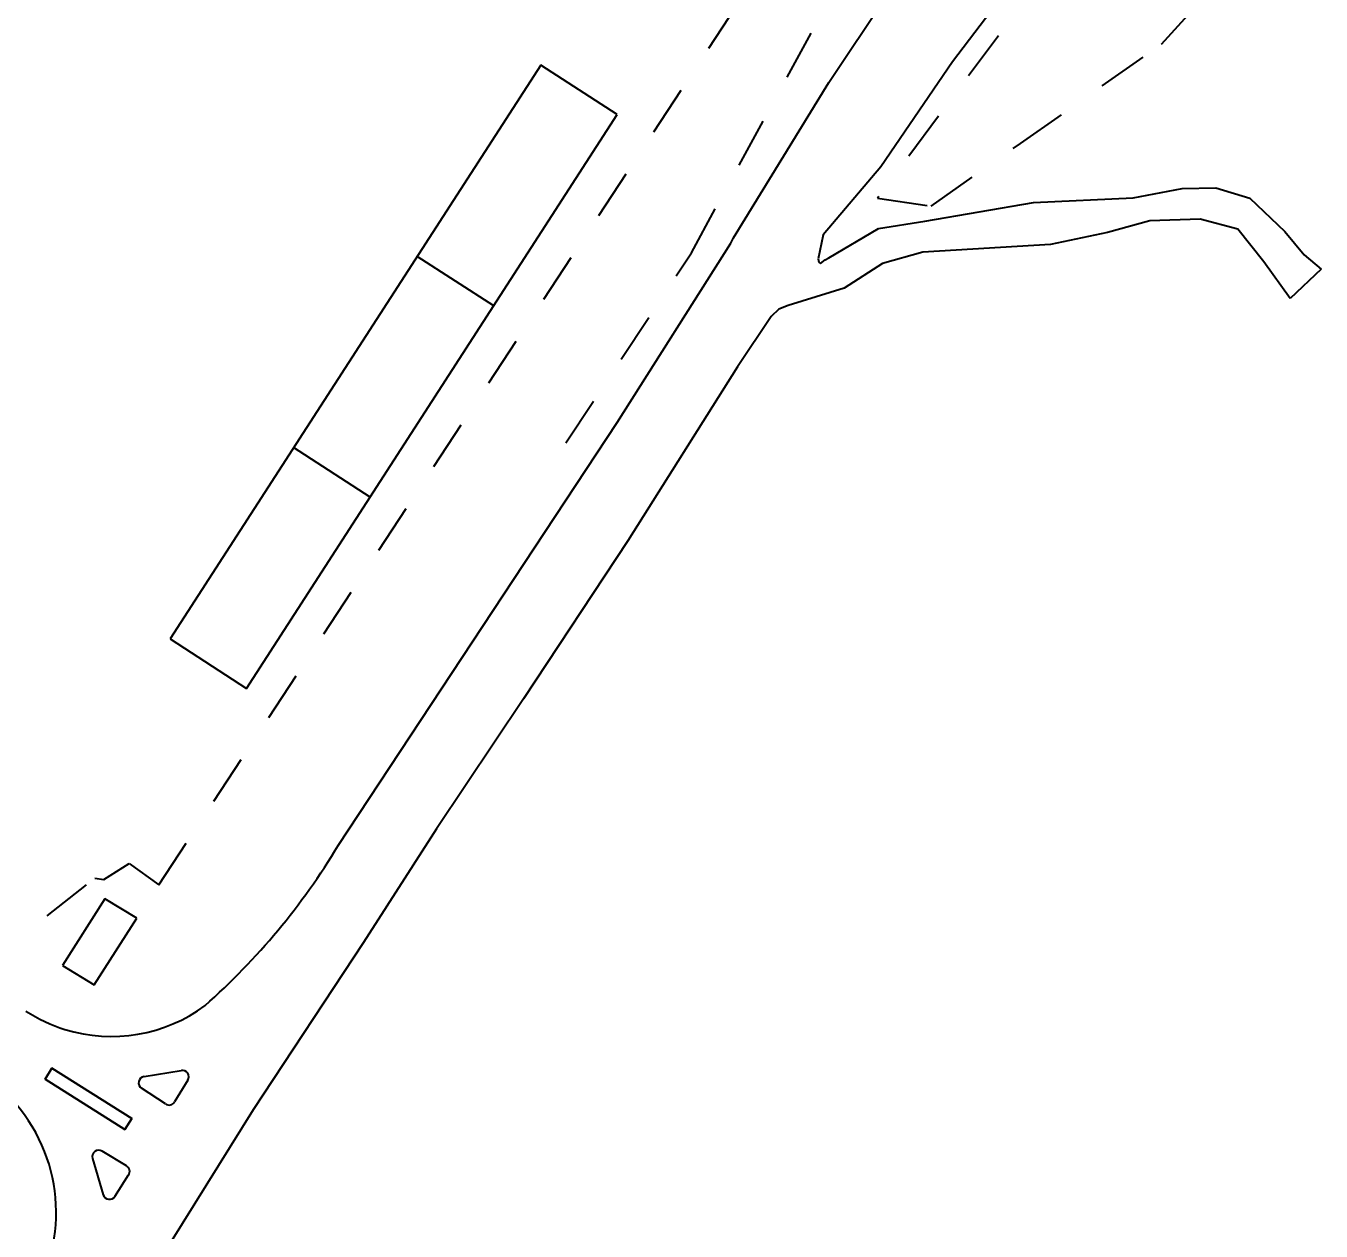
# Model space of a CAD drawing. Header units: metres. Extents: x 625987 to 635197, y 3048449 to 3066446.
# Drawn here: x 634628.685 to 634631.272, y 3063189.799 to 3063192.206 of the extents above; entities that cross this region are included whole.
import ezdxf

# ---------------------------------------------------------------- set-up
doc = ezdxf.new("R2010")
doc.units = ezdxf.units.M
doc.linetypes.add('DASHED', pattern=[0.75, 0.5, -0.25])
for name, color, linetype, lineweight in [('C-BLDG', 253, 'Continuous', 5), ('C-FENC-AIRF-SECU', 253, 'DASHED', 0), ('C-ROAD-LAND', 253, 'Continuous', 9)]:
    doc.layers.add(name, color=color, linetype=linetype, lineweight=lineweight)

msp = doc.modelspace()

# ---------------------------------------------------------------- linework, layer by layer
at = {"layer": 'C-BLDG', "lineweight": 40}
for p, q in [((634629.7132, 3063192.1281, 24568986.0801), (634628.9726, 3063190.982, 24568986.0801)), ((634629.7132, 3063192.1281, 24568986.0801), (634628.9726, 3063190.982, 24568986.0801)), ((634629.866, 3063192.0293, 24568986.0801), (634629.7132, 3063192.1281, 24568986.0801)), ((634629.866, 3063192.0293, 24568986.0801), (634629.7132, 3063192.1281, 24568986.0801)), ((634629.1254, 3063190.8832, 24568986.0801), (634629.866, 3063192.0293, 24568986.0801)), ((634629.1254, 3063190.8832, 24568986.0801), (634629.866, 3063192.0293, 24568986.0801)), ((634629.6191, 3063191.6473, 24568986.0801), (634629.4663, 3063191.746, 24568986.0801)), ((634629.6191, 3063191.6473, 24568986.0801), (634629.4663, 3063191.746, 24568986.0801)), ((634629.3723, 3063191.2652, 24568986.0801), (634629.2195, 3063191.364, 24568986.0801)), ((634629.3723, 3063191.2652, 24568986.0801), (634629.2195, 3063191.364, 24568986.0801)), ((634628.9726, 3063190.982, 24568986.0801), (634629.1254, 3063190.8832, 24568986.0801)), ((634628.9726, 3063190.982, 24568986.0801), (634628.9726, 3063190.982, 24568986.0801)), ((634628.9726, 3063190.982, 24568986.0801), (634629.1254, 3063190.8832, 24568986.0801)), ((634628.9726, 3063190.982, 24568986.0801), (634628.9726, 3063190.982, 24568986.0801)), ((634628.8424, 3063190.4629, 24568986.0801), (634628.7576, 3063190.3293, 24568986.0801)), ((634628.8424, 3063190.4629, 24568986.0801), (634628.7576, 3063190.3293, 24568986.0801)), ((634628.9061, 3063190.4245, 24568986.0801), (634628.8424, 3063190.4629, 24568986.0801)), ((634628.9061, 3063190.4245, 24568986.0801), (634628.8424, 3063190.4629, 24568986.0801)), ((634628.8213, 3063190.2908, 24568986.0801), (634628.9061, 3063190.4245, 24568986.0801)), ((634628.8213, 3063190.2908, 24568986.0801), (634628.9061, 3063190.4245, 24568986.0801)), ((634628.7576, 3063190.3293, 24568986.0801), (634628.8213, 3063190.2908, 24568986.0801)), ((634628.7576, 3063190.3293, 24568986.0801), (634628.8213, 3063190.2908, 24568986.0801))]:
    msp.add_line(p, q, dxfattribs=at)
at = {"layer": 'C-FENC-AIRF-SECU', "lineweight": 40, "ltscale": 0.2}
for p, q in [((634630.7471, 3063192.3468, 24568986.0801), (634630.3858, 3063191.8624, 24568986.0801)), ((634630.7471, 3063192.3468, 24568986.0801), (634630.3858, 3063191.8624, 24568986.0801)), ((634628.9501, 3063190.4907, 24568986.0801), (634630.1074, 3063192.251, 24568986.0801)), ((634628.9501, 3063190.4907, 24568986.0801), (634630.1074, 3063192.251, 24568986.0801)), ((634630.0139, 3063191.7529, 24568986.0801), (634630.2936, 3063192.2663, 24568986.0801)), ((634630.0139, 3063191.7529, 24568986.0801), (634630.2936, 3063192.2663, 24568986.0801)), ((634630.9531, 3063192.1696, 24568986.0801), (634631.0197, 3063192.2431, 24568986.0801)), ((634630.9531, 3063192.1696, 24568986.0801), (634631.0197, 3063192.2431, 24568986.0801)), ((634630.6712, 3063191.9715, 24568986.0801), (634630.9531, 3063192.1696, 24568986.0801)), ((634630.6712, 3063191.9715, 24568986.0801), (634630.9531, 3063192.1696, 24568986.0801)), ((634630.4931, 3063191.8466, 24568986.0801), (634630.6712, 3063191.9715, 24568986.0801)), ((634630.4931, 3063191.8466, 24568986.0801), (634630.6712, 3063191.9715, 24568986.0801)), ((634630.3858, 3063191.8624, 24568986.0801), (634630.4931, 3063191.8466, 24568986.0801)), ((634630.3858, 3063191.8624, 24568986.0801), (634630.4931, 3063191.8466, 24568986.0801)), ((634629.7634, 3063191.3735, 24568986.0801), (634630.0139, 3063191.7529, 24568986.0801)), ((634629.7634, 3063191.3735, 24568986.0801), (634630.0139, 3063191.7529, 24568986.0801)), ((634628.5791, 3063190.5635, 24568986.0801), (634628.7272, 3063190.4289, 24568986.0801)), ((634628.5791, 3063190.5635, 24568986.0801), (634628.7272, 3063190.4289, 24568986.0801)), ((634628.8403, 3063190.5014, 24568986.0801), (634628.8912, 3063190.5333, 24568986.0801)), ((634628.8403, 3063190.5014, 24568986.0801), (634628.8912, 3063190.5333, 24568986.0801)), ((634628.8912, 3063190.5333, 24568986.0801), (634628.9501, 3063190.4907, 24568986.0801)), ((634628.8912, 3063190.5333, 24568986.0801), (634628.9501, 3063190.4907, 24568986.0801)), ((634628.7272, 3063190.4289, 24568986.0801), (634628.8222, 3063190.5043, 24568986.0801)), ((634628.7272, 3063190.4289, 24568986.0801), (634628.8222, 3063190.5043, 24568986.0801)), ((634628.8222, 3063190.5043, 24568986.0801), (634628.8403, 3063190.5014, 24568986.0801)), ((634628.8222, 3063190.5043, 24568986.0801), (634628.8403, 3063190.5014, 24568986.0801))]:
    msp.add_line(p, q, dxfattribs=at)
at = {"layer": 'C-ROAD-LAND', "lineweight": 40}
for p, q in [((634630.6765, 3063192.3206, 24568986.0801), (634630.5353, 3063192.1343, 24568986.0801)), ((634630.6765, 3063192.3206, 24568986.0801), (634630.5353, 3063192.1343, 24568986.0801)), ((634630.2885, 3063192.0932, 24568986.0801), (634630.4257, 3063192.2995, 24568986.0801)), ((634630.2885, 3063192.0932, 24568986.0801), (634630.4257, 3063192.2995, 24568986.0801)), ((634630.5353, 3063192.1343, 24568986.0801), (634630.3926, 3063191.9248, 24568986.0801)), ((634630.5353, 3063192.1343, 24568986.0801), (634630.3926, 3063191.9248, 24568986.0801)), ((634630.0979, 3063191.7832, 24568986.0801), (634630.2885, 3063192.0932, 24568986.0801)), ((634630.0979, 3063191.7832, 24568986.0801), (634630.2885, 3063192.0932, 24568986.0801)), ((634630.3926, 3063191.9248, 24568986.0801), (634630.277, 3063191.7889, 24568986.0801)), ((634630.3926, 3063191.9248, 24568986.0801), (634630.277, 3063191.7889, 24568986.0801)), ((634630.8964, 3063191.8628, 24568986.0801), (634630.9944, 3063191.8819, 24568986.0801)), ((634630.8964, 3063191.8628, 24568986.0801), (634630.9944, 3063191.8819, 24568986.0801)), ((634630.9944, 3063191.8819, 24568986.0801), (634631.0614, 3063191.883, 24568986.0801)), ((634630.9944, 3063191.8819, 24568986.0801), (634631.0614, 3063191.883, 24568986.0801)), ((634631.0614, 3063191.883, 24568986.0801), (634631.1296, 3063191.8621, 24568986.0801)), ((634631.0614, 3063191.883, 24568986.0801), (634631.1296, 3063191.8621, 24568986.0801)), ((634630.4806, 3063191.8166, 24568986.0801), (634630.6974, 3063191.8536, 24568986.0801)), ((634630.4806, 3063191.8166, 24568986.0801), (634630.6974, 3063191.8536, 24568986.0801)), ((634630.6974, 3063191.8536, 24568986.0801), (634630.8964, 3063191.8628, 24568986.0801)), ((634630.6974, 3063191.8536, 24568986.0801), (634630.8964, 3063191.8628, 24568986.0801)), ((634631.1296, 3063191.8621, 24568986.0801), (634631.1995, 3063191.7955, 24568986.0801)), ((634631.1296, 3063191.8621, 24568986.0801), (634631.1995, 3063191.7955, 24568986.0801)), ((634630.3877, 3063191.8014, 24568986.0801), (634630.4806, 3063191.8166, 24568986.0801)), ((634630.3877, 3063191.8014, 24568986.0801), (634630.4806, 3063191.8166, 24568986.0801)), ((634630.9297, 3063191.8169, 24568986.0801), (634630.845, 3063191.7937, 24568986.0801)), ((634630.9297, 3063191.8169, 24568986.0801), (634630.845, 3063191.7937, 24568986.0801)), ((634631.0301, 3063191.8202, 24568986.0801), (634630.9297, 3063191.8169, 24568986.0801)), ((634631.0301, 3063191.8202, 24568986.0801), (634630.9297, 3063191.8169, 24568986.0801)), ((634631.1056, 3063191.8007, 24568986.0801), (634631.0301, 3063191.8202, 24568986.0801)), ((634631.1056, 3063191.8007, 24568986.0801), (634631.0301, 3063191.8202, 24568986.0801)), ((634630.0931, 3063191.7724, 24568986.0801), (634630.0979, 3063191.7832, 24568986.0801)), ((634630.0931, 3063191.7724, 24568986.0801), (634630.0979, 3063191.7832, 24568986.0801)), ((634630.277, 3063191.7889, 24568986.0801), (634630.2671, 3063191.7413, 24568986.0801)), ((634630.277, 3063191.7889, 24568986.0801), (634630.2671, 3063191.7413, 24568986.0801)), ((634630.2884, 3063191.7433, 24568986.0801), (634630.3877, 3063191.8014, 24568986.0801)), ((634630.2884, 3063191.7433, 24568986.0801), (634630.3877, 3063191.8014, 24568986.0801)), ((634630.845, 3063191.7937, 24568986.0801), (634630.7313, 3063191.77, 24568986.0801)), ((634630.845, 3063191.7937, 24568986.0801), (634630.7313, 3063191.77, 24568986.0801)), ((634631.1577, 3063191.7352, 24568986.0801), (634631.1056, 3063191.8007, 24568986.0801)), ((634631.1577, 3063191.7352, 24568986.0801), (634631.1056, 3063191.8007, 24568986.0801)), ((634631.1995, 3063191.7955, 24568986.0801), (634631.2381, 3063191.7489, 24568986.0801)), ((634631.1995, 3063191.7955, 24568986.0801), (634631.2381, 3063191.7489, 24568986.0801)), ((634629.866, 3063191.414, 24568986.0801), (634630.0931, 3063191.7724, 24568986.0801)), ((634629.866, 3063191.414, 24568986.0801), (634630.0931, 3063191.7724, 24568986.0801)), ((634630.4765, 3063191.7542, 24568986.0801), (634630.396, 3063191.7317, 24568986.0801)), ((634630.4765, 3063191.7542, 24568986.0801), (634630.396, 3063191.7317, 24568986.0801)), ((634630.7313, 3063191.77, 24568986.0801), (634630.4765, 3063191.7542, 24568986.0801)), ((634630.7313, 3063191.77, 24568986.0801), (634630.4765, 3063191.7542, 24568986.0801)), ((634630.2671, 3063191.7413, 24568986.0801), (634630.2684, 3063191.7345, 24568986.0801)), ((634630.2671, 3063191.7413, 24568986.0801), (634630.2684, 3063191.7345, 24568986.0801)), ((634630.2684, 3063191.7345, 24568986.0801), (634630.2719, 3063191.7321, 24568986.0801)), ((634630.2684, 3063191.7345, 24568986.0801), (634630.2719, 3063191.7321, 24568986.0801)), ((634630.2719, 3063191.7321, 24568986.0801), (634630.2815, 3063191.7389, 24568986.0801)), ((634630.2719, 3063191.7321, 24568986.0801), (634630.2815, 3063191.7389, 24568986.0801)), ((634630.2815, 3063191.7389, 24568986.0801), (634630.2884, 3063191.7433, 24568986.0801)), ((634630.2815, 3063191.7389, 24568986.0801), (634630.2884, 3063191.7433, 24568986.0801)), ((634630.396, 3063191.7317, 24568986.0801), (634630.3195, 3063191.6828, 24568986.0801)), ((634630.396, 3063191.7317, 24568986.0801), (634630.3195, 3063191.6828, 24568986.0801)), ((634631.2102, 3063191.6621, 24568986.0801), (634631.1577, 3063191.7352, 24568986.0801)), ((634631.2102, 3063191.6621, 24568986.0801), (634631.1577, 3063191.7352, 24568986.0801)), ((634631.2381, 3063191.7489, 24568986.0801), (634631.2719, 3063191.7204, 24568986.0801)), ((634631.2381, 3063191.7489, 24568986.0801), (634631.2719, 3063191.7204, 24568986.0801)), ((634631.2719, 3063191.7204, 24568986.0801), (634631.2102, 3063191.6621, 24568986.0801)), ((634631.2719, 3063191.7204, 24568986.0801), (634631.2102, 3063191.6621, 24568986.0801)), ((634630.3195, 3063191.6828, 24568986.0801), (634630.207, 3063191.6477, 24568986.0801)), ((634630.3195, 3063191.6828, 24568986.0801), (634630.207, 3063191.6477, 24568986.0801)), ((634630.207, 3063191.6477, 24568986.0801), (634630.1888, 3063191.6404, 24568986.0801)), ((634630.207, 3063191.6477, 24568986.0801), (634630.1888, 3063191.6404, 24568986.0801)), ((634630.1734, 3063191.626, 24568986.0801), (634630.1061, 3063191.5252, 24568986.0801)), ((634630.1734, 3063191.626, 24568986.0801), (634630.1061, 3063191.5252, 24568986.0801)), ((634630.1888, 3063191.6404, 24568986.0801), (634630.1734, 3063191.626, 24568986.0801)), ((634630.1888, 3063191.6404, 24568986.0801), (634630.1734, 3063191.626, 24568986.0801)), ((634630.1061, 3063191.5252, 24568986.0801), (634629.8869, 3063191.1777, 24568986.0801)), ((634630.1061, 3063191.5252, 24568986.0801), (634629.8869, 3063191.1777, 24568986.0801)), ((634630.1061, 3063191.5252, 24568986.0801), (634630.1061, 3063191.5252, 24568986.0801)), ((634630.1061, 3063191.5252, 24568986.0801), (634630.1061, 3063191.5252, 24568986.0801)), ((634630.1061, 3063191.5252, 24568986.0801), (634630.1061, 3063191.5252, 24568986.0801)), ((634630.1061, 3063191.5252, 24568986.0801), (634630.1061, 3063191.5252, 24568986.0801)), ((634629.3087, 3063190.5696, 24568986.0801), (634629.866, 3063191.414, 24568986.0801)), ((634629.3087, 3063190.5696, 24568986.0801), (634629.866, 3063191.414, 24568986.0801)), ((634629.8869, 3063191.1777, 24568986.0801), (634629.6785, 3063190.862, 24568986.0801)), ((634629.8869, 3063191.1777, 24568986.0801), (634629.6785, 3063190.862, 24568986.0801)), ((634629.6785, 3063190.862, 24568986.0801), (634629.5046, 3063190.6029, 24568986.0801)), ((634629.6785, 3063190.862, 24568986.0801), (634629.5046, 3063190.6029, 24568986.0801)), ((634629.5046, 3063190.6029, 24568986.0801), (634629.3587, 3063190.3758, 24568986.0801)), ((634629.5046, 3063190.6029, 24568986.0801), (634629.3587, 3063190.3758, 24568986.0801)), ((634629.3587, 3063190.3758, 24568986.0801), (634629.1384, 3063190.0414, 24568986.0801)), ((634629.3587, 3063190.3758, 24568986.0801), (634629.1384, 3063190.0414, 24568986.0801)), ((634628.7228, 3063190.1028, 24568986.0801), (634628.7366, 3063190.1248, 24568986.0801)), ((634628.7228, 3063190.1028, 24568986.0801), (634628.7366, 3063190.1248, 24568986.0801)), ((634628.7366, 3063190.1248, 24568986.0801), (634628.7228, 3063190.1028, 24568986.0801)), ((634628.7228, 3063190.1028, 24568986.0801), (634628.7366, 3063190.1248, 24568986.0801)), ((634628.7228, 3063190.1028, 24568986.0801), (634628.7366, 3063190.1248, 24568986.0801)), ((634628.7366, 3063190.1248, 24568986.0801), (634628.7228, 3063190.1028, 24568986.0801)), ((634628.7366, 3063190.1248, 24568986.0801), (634628.8963, 3063190.0243, 24568986.0801)), ((634628.7366, 3063190.1248, 24568986.0801), (634628.8963, 3063190.0243, 24568986.0801)), ((634628.8963, 3063190.0243, 24568986.0801), (634628.7366, 3063190.1248, 24568986.0801)), ((634628.7366, 3063190.1248, 24568986.0801), (634628.8963, 3063190.0243, 24568986.0801)), ((634628.7366, 3063190.1248, 24568986.0801), (634628.8963, 3063190.0243, 24568986.0801)), ((634628.8963, 3063190.0243, 24568986.0801), (634628.7366, 3063190.1248, 24568986.0801)), ((634628.8825, 3063190.0023, 24568986.0801), (634628.7228, 3063190.1028, 24568986.0801)), ((634628.8825, 3063190.0023, 24568986.0801), (634628.7228, 3063190.1028, 24568986.0801)), ((634628.7228, 3063190.1028, 24568986.0801), (634628.8825, 3063190.0023, 24568986.0801)), ((634628.7228, 3063190.1028, 24568986.0801), (634628.7228, 3063190.1028, 24568986.0801)), ((634628.8825, 3063190.0023, 24568986.0801), (634628.7228, 3063190.1028, 24568986.0801)), ((634628.8825, 3063190.0023, 24568986.0801), (634628.7228, 3063190.1028, 24568986.0801)), ((634628.7228, 3063190.1028, 24568986.0801), (634628.8825, 3063190.0023, 24568986.0801)), ((634628.7228, 3063190.1028, 24568986.0801), (634628.7228, 3063190.1028, 24568986.0801)), ((634628.9207, 3063190.108, 24568986.0801), (634628.9951, 3063190.12, 24568986.0801)), ((634628.9207, 3063190.108, 24568986.0801), (634628.9951, 3063190.12, 24568986.0801)), ((634629.0083, 3063190.1003, 24568986.0801), (634628.9817, 3063190.0571, 24568986.0801)), ((634629.0083, 3063190.1003, 24568986.0801), (634628.9817, 3063190.0571, 24568986.0801)), ((634628.9635, 3063190.053, 24568986.0801), (634628.9157, 3063190.0843, 24568986.0801)), ((634628.9635, 3063190.053, 24568986.0801), (634628.9157, 3063190.0843, 24568986.0801)), ((634628.8963, 3063190.0243, 24568986.0801), (634628.8825, 3063190.0023, 24568986.0801)), ((634628.8963, 3063190.0243, 24568986.0801), (634628.8825, 3063190.0023, 24568986.0801)), ((634628.8825, 3063190.0023, 24568986.0801), (634628.8963, 3063190.0243, 24568986.0801)), ((634628.8963, 3063190.0243, 24568986.0801), (634628.8825, 3063190.0023, 24568986.0801)), ((634628.8963, 3063190.0243, 24568986.0801), (634628.8825, 3063190.0023, 24568986.0801)), ((634628.8825, 3063190.0023, 24568986.0801), (634628.8963, 3063190.0243, 24568986.0801)), ((634629.1384, 3063190.0414, 24568986.0801), (634628.9745, 3063189.7781, 24568986.0801)), ((634629.1384, 3063190.0414, 24568986.0801), (634628.9745, 3063189.7781, 24568986.0801)), ((634628.8176, 3063189.9441, 24568986.0801), (634628.8391, 3063189.8718, 24568986.0801)), ((634628.8176, 3063189.9441, 24568986.0801), (634628.8391, 3063189.8718, 24568986.0801)), ((634628.8857, 3063189.9293, 24568986.0801), (634628.8368, 3063189.9589, 24568986.0801)), ((634628.8857, 3063189.9293, 24568986.0801), (634628.8368, 3063189.9589, 24568986.0801)), ((634628.8625, 3063189.8685, 24568986.0801), (634628.8899, 3063189.9112, 24568986.0801)), ((634628.8625, 3063189.8685, 24568986.0801), (634628.8899, 3063189.9112, 24568986.0801))]:
    msp.add_line(p, q, dxfattribs=at)
for centre, major_axis, start_param, end_param in [((634628.1274, 3063191.2819, 24568986.0801), (-0.9754, 0.9754), 3.081671, 3.384381), ((634628.1274, 3063191.2819, 24568986.0801), (-0.9754, 0.9754), 3.081671, 3.384381), ((634628.8557, 3063190.5006, 24568986.0801), (-0.2212, 0.2212), 2.053816, 2.996764), ((634628.8557, 3063190.5006, 24568986.0801), (-0.2212, 0.2212), 2.053816, 2.996764), ((634628.8557, 3063190.5006, 24568986.0801), (-0.2212, 0.2212), 1.777823, 2.053816), ((634628.8557, 3063190.5006, 24568986.0801), (-0.2212, 0.2212), 1.777823, 2.053816), ((634628.9972, 3063190.1071, 24568986.0801), (0.00919, 0.00919), 4.945922, 7.227658), ((634628.9972, 3063190.1071, 24568986.0801), (0.00919, 0.00919), 4.945922, 7.227658), ((634628.9228, 3063190.0952, 24568986.0801), (0.00919, 0.00919), 0.944486, 3.348185), ((634628.9228, 3063190.0952, 24568986.0801), (0.00919, 0.00919), 0.944486, 3.348185), ((634628.4116, 3063189.836, 24568986.0801), (0.2358, 0.2358), 4.885409, 6.208467), ((634628.4116, 3063189.836, 24568986.0801), (0.2358, 0.2358), 4.885409, 6.208467), ((634628.9706, 3063190.0639, 24568986.0801), (-0.00919, 0.00919), 1.777357, 3.375107), ((634628.9706, 3063190.0639, 24568986.0801), (-0.00919, 0.00919), 1.777357, 3.375107), ((634628.8301, 3063189.9478, 24568986.0801), (-0.00919, 0.00919), -1.329392, 1.074307), ((634628.8301, 3063189.9478, 24568986.0801), (-0.00919, 0.00919), -1.329392, 1.074307), ((634628.879, 3063189.9182, 24568986.0801), (0.00919, 0.00919), 4.926847, 6.524598), ((634628.879, 3063189.9182, 24568986.0801), (0.00919, 0.00919), 4.926847, 6.524598), ((634628.8516, 3063189.8755, 24568986.0801), (0.00919, 0.00919), 2.645086, 4.926822), ((634628.8516, 3063189.8755, 24568986.0801), (0.00919, 0.00919), 2.645086, 4.926822)]:
    msp.add_ellipse(centre, major_axis=major_axis, ratio=1, start_param=start_param, end_param=end_param, dxfattribs=at)

doc.saveas('drawing.dxf')
